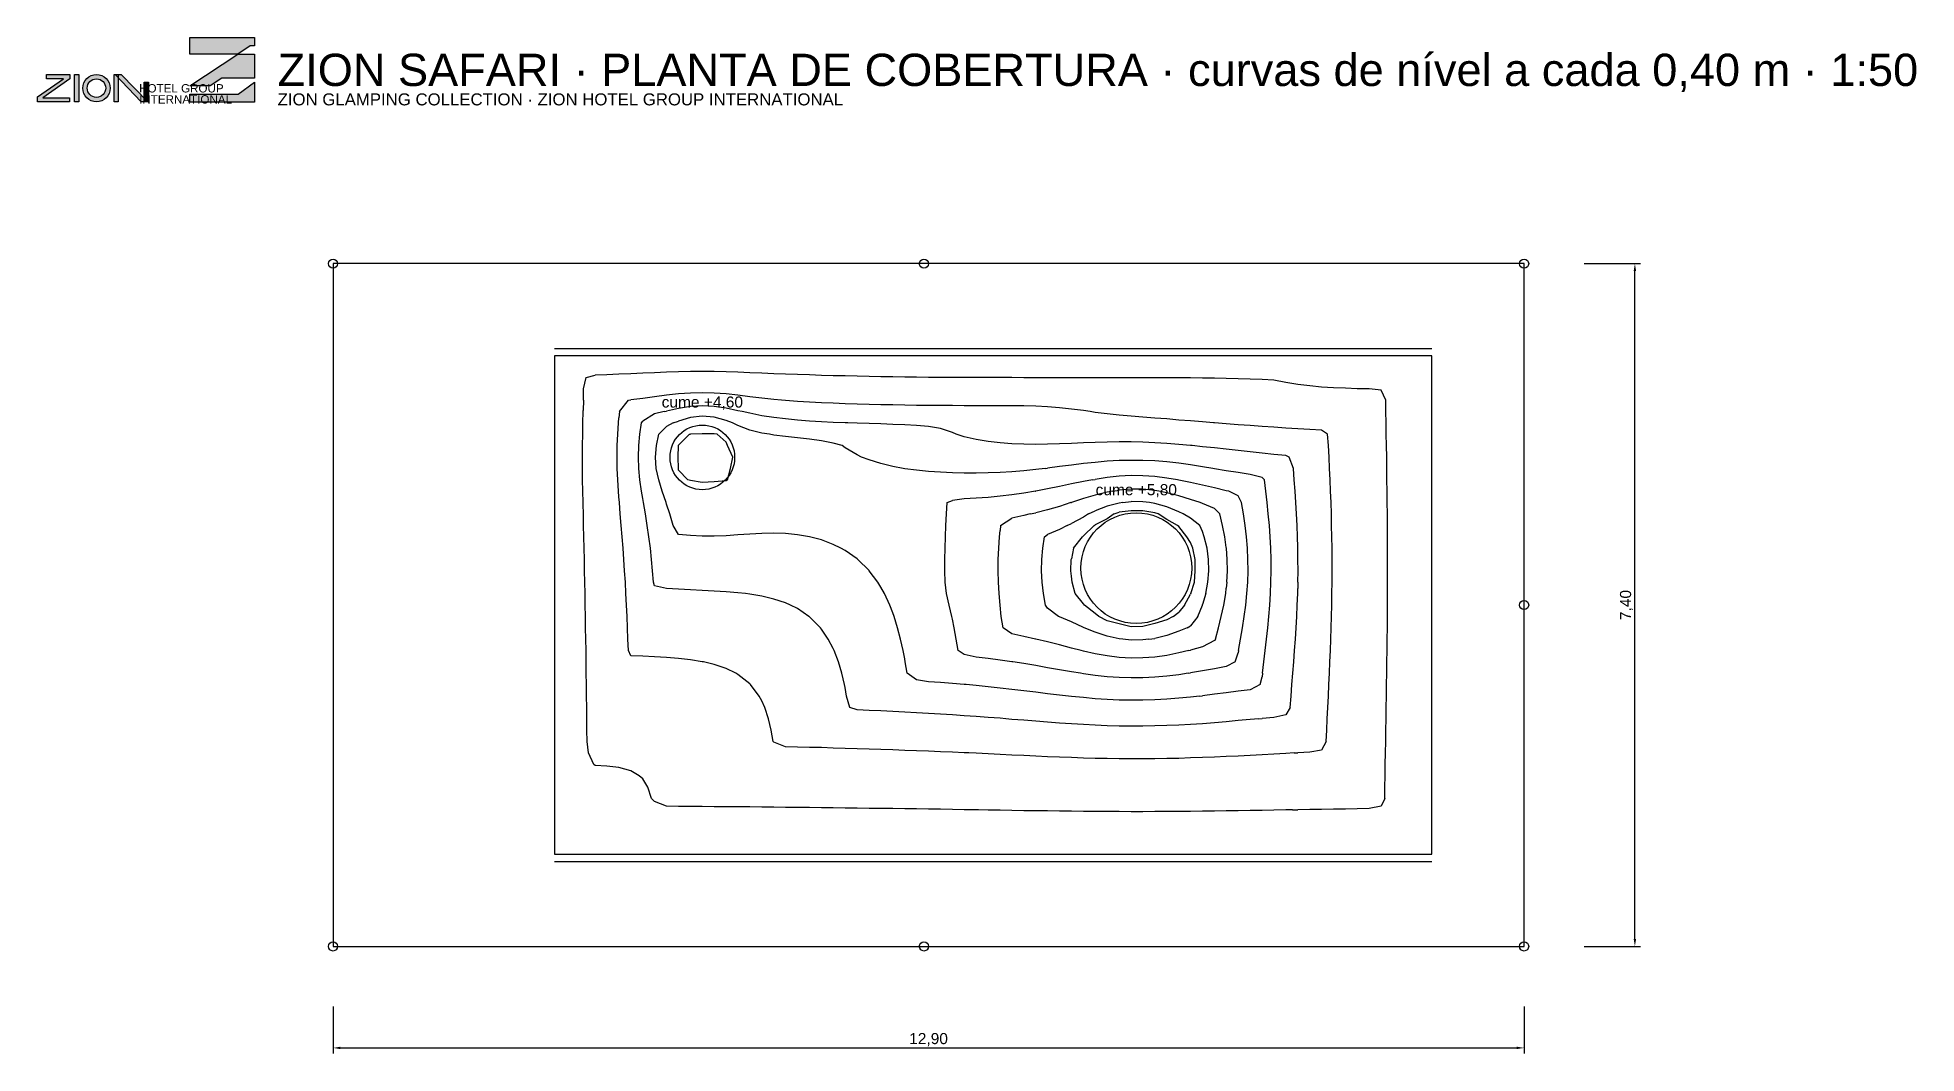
# Model space of a CAD drawing. Header units: metres. Extents: x -5.6 to 14.7, y -4.9 to 6.2.
import ezdxf
from ezdxf.enums import TextEntityAlignment as Align

# ---------------------------------------------------------------- set-up
doc = ezdxf.new("R2010")
doc.units = ezdxf.units.M
for name, color, linetype in [('COBERTURA', 3, 'CONTINUOUS'), ('COBERTURA_OCULTA', 3, 'CONTINUOUS'), ('COTAS', 2, 'CONTINUOUS'), ('ESQUADRIAS', 4, 'CONTINUOUS'), ('ESTRUTURA', 1, 'CONTINUOUS'), ('TEXTO', 7, 'CONTINUOUS')]:
    doc.layers.add(name, color=color, linetype=linetype)
doc.styles.add('ZION', font='arial.ttf')
doc.dimstyles.new('ZION_M', dxfattribs={"dimtxt": 0.12, "dimasz": 0.08, "dimexe": 0.06, "dimexo": 0.05, "dimgap": 0.03, "dimtad": 1, "dimtxsty": 'ZION', "dimcen": 2.5, "dimclrd": 2, "dimclre": 2, "dimclrt": 2, "dimazin": 3, "dimtfac": 1, "dimtmove": 0, "dimatfit": 3})

msp = doc.modelspace()

# ---------------------------------------------------------------- hatches: boundary and pattern name
at = {"layer": 'TEXTO'}
for points in [[(-3.95, 6.15), (-3.25, 6.15), (-3.25, 6.062), (-3.296, 6.062), (-3.431, 5.971), (-3.95, 5.971)], [(-3.431, 5.971), (-3.25, 5.971), (-3.25, 5.711), (-3.604, 5.711), (-3.732, 5.625), (-3.95, 5.625)], [(-5.503, 5.75), (-5.25, 5.75), (-5.25, 5.703), (-5.544, 5.497), (-5.253, 5.497), (-5.253, 5.453), (-5.6, 5.453), (-5.6, 5.506), (-5.319, 5.703), (-5.503, 5.703)], [(-5.2, 5.75), (-5.153, 5.75), (-5.153, 5.453), (-5.2, 5.453)], [(-4.772, 5.75), (-4.728, 5.75), (-4.728, 5.453), (-4.772, 5.453)], [(-4.759, 5.75), (-4.694, 5.75), (-4.406, 5.453), (-4.478, 5.453)], [(-4.444, 5.666), (-4.397, 5.666), (-4.397, 5.453), (-4.444, 5.453)], [(-3.95, 5.536), (-3.429, 5.536), (-3.25, 5.668), (-3.25, 5.45), (-3.95, 5.45)]]:
    msp.add_hatch(color=7, dxfattribs=at).paths.add_polyline_path(points)
h = msp.add_hatch(color=7, dxfattribs=at)
edge = h.paths.add_edge_path()
edge.add_arc((-4.962, 5.602), 0.148, 0, 360)
edge = h.paths.add_edge_path()
edge.add_arc((-4.962, 5.602), 0.1, 0, 360)

# ---------------------------------------------------------------- linework, layer by layer
at = {"layer": 'COBERTURA'}
msp.add_lwpolyline([(-2.4, -3.7), (10.5, -3.7), (10.5, 3.7), (-2.4, 3.7)], close=True, dxfattribs=at)
for points in [[(0.314, 2.343), (0.34, 2.467)], [(0.34, 2.467), (0.438, 2.49)], [(0.567, 2.496), (0.438, 2.49)], [(0.696, 2.501), (0.567, 2.496)], [(0.825, 2.507), (0.696, 2.501)], [(0.954, 2.512), (0.825, 2.507)], [(1.083, 2.517), (0.954, 2.512)], [(1.212, 2.522), (1.083, 2.517)], [(1.341, 2.526), (1.212, 2.522)], [(1.47, 2.529), (1.341, 2.526)], [(1.599, 2.53), (1.47, 2.529)], [(1.728, 2.529), (1.599, 2.53)], [(1.857, 2.526), (1.728, 2.529)], [(1.986, 2.522), (1.857, 2.526)], [(2.115, 2.517), (1.986, 2.522)], [(2.244, 2.512), (2.115, 2.517)], [(2.373, 2.507), (2.244, 2.512)], [(2.502, 2.502), (2.373, 2.507)], [(2.631, 2.497), (2.502, 2.502)], [(2.76, 2.493), (2.631, 2.497)], [(2.889, 2.489), (2.76, 2.493)], [(3.018, 2.485), (2.889, 2.489)], [(3.147, 2.482), (3.018, 2.485)], [(3.276, 2.479), (3.147, 2.482)], [(3.405, 2.476), (3.276, 2.479)], [(3.534, 2.474), (3.405, 2.476)], [(3.663, 2.472), (3.534, 2.474)], [(3.792, 2.47), (3.663, 2.472)], [(3.921, 2.469), (3.792, 2.47)], [(4.05, 2.467), (3.921, 2.469)], [(4.121, 2.467), (4.05, 2.467)], [(4.179, 2.466), (4.121, 2.467)], [(4.308, 2.466), (4.179, 2.466)], [(4.437, 2.465), (4.308, 2.466)], [(4.566, 2.465), (4.437, 2.465)], [(4.695, 2.464), (4.566, 2.465)], [(4.824, 2.464), (4.695, 2.464)], [(4.953, 2.464), (4.824, 2.464)], [(5.082, 2.463), (4.953, 2.464)], [(5.211, 2.463), (5.082, 2.463)], [(5.34, 2.463), (5.211, 2.463)], [(5.469, 2.463), (5.34, 2.463)], [(5.598, 2.463), (5.469, 2.463)], [(5.727, 2.463), (5.598, 2.463)], [(5.856, 2.463), (5.727, 2.463)], [(5.985, 2.463), (5.856, 2.463)], [(6.114, 2.462), (5.985, 2.463)], [(6.243, 2.462), (6.114, 2.462)], [(6.372, 2.462), (6.243, 2.462)], [(6.501, 2.462), (6.372, 2.462)], [(6.63, 2.461), (6.501, 2.462)], [(6.759, 2.461), (6.63, 2.461)], [(6.888, 2.461), (6.759, 2.461)], [(7.017, 2.46), (6.888, 2.461)], [(7.146, 2.458), (7.017, 2.46)], [(7.275, 2.456), (7.146, 2.458)], [(7.404, 2.453), (7.275, 2.456)], [(7.533, 2.449), (7.404, 2.453)], [(7.662, 2.444), (7.533, 2.449)], [(7.791, 2.438), (7.662, 2.444)], [(0.311, 2.22), (0.314, 2.343)], [(0.954, 2.239), (0.825, 2.223)], [(1.083, 2.256), (0.954, 2.239)], [(1.212, 2.273), (1.083, 2.256)], [(1.341, 2.287), (1.212, 2.273)], [(1.47, 2.296), (1.341, 2.287)], [(1.599, 2.299), (1.47, 2.296)], [(1.728, 2.296), (1.599, 2.299)], [(1.857, 2.287), (1.728, 2.296)], [(1.986, 2.274), (1.857, 2.287)], [(2.115, 2.258), (1.986, 2.274)], [(2.244, 2.243), (2.115, 2.258)], [(2.373, 2.228), (2.244, 2.243)], [(7.92, 2.413), (7.791, 2.438)], [(8.049, 2.39), (7.92, 2.413)], [(8.178, 2.374), (8.049, 2.39)], [(8.307, 2.362), (8.178, 2.374)], [(8.436, 2.354), (8.307, 2.362)], [(8.565, 2.349), (8.436, 2.354)], [(8.694, 2.344), (8.565, 2.349)], [(8.729, 2.343), (8.694, 2.344)], [(8.823, 2.342), (8.729, 2.343)], [(8.952, 2.329), (8.823, 2.342)], [(9.002, 2.22), (8.952, 2.329)], [(0.306, 1.973), (0.309, 2.097)], [(0.311, 2.22), (0.309, 2.109)], [(0.309, 2.097), (0.309, 2.109)], [(0.701, 2.097), (0.696, 2.028)], [(0.701, 2.097), (0.8, 2.22)], [(0.8, 2.22), (0.825, 2.223)], [(1.083, 2.071), (0.954, 1.992)], [(1.188, 2.097), (1.083, 2.071)], [(1.188, 2.097), (1.212, 2.102)], [(1.341, 2.131), (1.212, 2.102)], [(1.47, 2.152), (1.341, 2.131)], [(1.599, 2.16), (1.47, 2.152)], [(1.599, 2.048), (1.47, 2.034)], [(1.728, 2.153), (1.599, 2.16)], [(1.728, 2.035), (1.599, 2.048)], [(1.857, 2.133), (1.728, 2.153)], [(1.857, 1.998), (1.728, 2.035)], [(1.986, 2.106), (1.857, 2.133)], [(2.03, 2.097), (1.986, 2.106)], [(2.115, 2.078), (2.03, 2.097)], [(2.244, 2.052), (2.115, 2.078)], [(2.373, 2.032), (2.244, 2.052)], [(2.456, 2.22), (2.373, 2.228)], [(2.502, 2.216), (2.456, 2.22)], [(2.631, 2.206), (2.502, 2.216)], [(2.76, 2.198), (2.631, 2.206)], [(2.889, 2.192), (2.76, 2.198)], [(3.018, 2.186), (2.889, 2.192)], [(3.147, 2.181), (3.018, 2.186)], [(3.276, 2.177), (3.147, 2.181)], [(3.405, 2.174), (3.276, 2.177)], [(3.534, 2.171), (3.405, 2.174)], [(3.663, 2.168), (3.534, 2.171)], [(3.792, 2.166), (3.663, 2.168)], [(3.921, 2.164), (3.792, 2.166)], [(4.05, 2.163), (3.921, 2.164)], [(4.179, 2.162), (4.05, 2.163)], [(4.308, 2.161), (4.179, 2.162)], [(4.437, 2.16), (4.308, 2.161)], [(4.566, 2.159), (4.437, 2.16)], [(4.695, 2.159), (4.566, 2.159)], [(4.824, 2.159), (4.695, 2.159)], [(4.953, 2.159), (4.824, 2.159)], [(5.082, 2.159), (4.953, 2.159)], [(5.211, 2.156), (5.082, 2.159)], [(5.34, 2.147), (5.211, 2.156)], [(5.469, 2.137), (5.34, 2.147)], [(5.598, 2.124), (5.469, 2.137)], [(5.727, 2.108), (5.598, 2.124)], [(5.801, 2.097), (5.727, 2.108)], [(5.856, 2.088), (5.801, 2.097)], [(5.985, 2.072), (5.856, 2.088)], [(6.114, 2.059), (5.985, 2.072)], [(6.243, 2.047), (6.114, 2.059)], [(6.372, 2.036), (6.243, 2.047)], [(6.501, 2.026), (6.372, 2.036)], [(9.004, 2.097), (9.002, 2.22)], [(9.006, 1.973), (9.004, 2.097)], [(0.302, 1.727), (0.304, 1.85)], [(0.304, 1.85), (0.306, 1.973)], [(0.678, 1.727), (0.683, 1.85)], [(0.683, 1.85), (0.692, 1.973)], [(0.692, 1.973), (0.696, 2.028)], [(0.912, 1.727), (0.924, 1.85)], [(0.924, 1.85), (0.942, 1.973)], [(0.942, 1.973), (0.954, 1.992)], [(1.102, 1.727), (1.129, 1.85)], [(1.129, 1.85), (1.212, 1.934)], [(1.284, 1.973), (1.212, 1.934)], [(1.284, 1.973), (1.341, 1.994)], [(1.47, 2.034), (1.341, 1.994)], [(1.46, 1.85), (1.341, 1.733)], [(1.46, 1.85), (1.47, 1.851)], [(1.599, 1.854), (1.47, 1.851)], [(1.728, 1.854), (1.599, 1.854)], [(1.759, 1.85), (1.728, 1.854)], [(1.857, 1.766), (1.759, 1.85)], [(1.928, 1.973), (1.857, 1.998)], [(1.986, 1.945), (1.928, 1.973)], [(2.115, 1.895), (1.986, 1.945)], [(2.244, 1.863), (2.115, 1.895)], [(2.329, 1.85), (2.244, 1.863)], [(2.373, 1.842), (2.329, 1.85)], [(2.502, 2.016), (2.373, 2.032)], [(2.502, 1.827), (2.373, 1.842)], [(2.631, 2.004), (2.502, 2.016)], [(2.76, 1.994), (2.631, 2.004)], [(2.889, 1.986), (2.76, 1.994)], [(3.018, 1.979), (2.889, 1.986)], [(3.147, 1.974), (3.018, 1.979)], [(3.175, 1.973), (3.147, 1.974)], [(3.276, 1.97), (3.175, 1.973)], [(3.405, 1.967), (3.276, 1.97)], [(3.534, 1.963), (3.405, 1.967)], [(3.663, 1.958), (3.534, 1.963)], [(3.792, 1.953), (3.663, 1.958)], [(3.921, 1.945), (3.792, 1.953)], [(4.05, 1.933), (3.921, 1.945)], [(4.179, 1.914), (4.05, 1.933)], [(4.308, 1.871), (4.179, 1.914)], [(4.35, 1.85), (4.308, 1.871)], [(4.437, 1.824), (4.35, 1.85)], [(6.63, 2.016), (6.501, 2.026)], [(6.759, 2.005), (6.63, 2.016)], [(6.888, 1.995), (6.759, 2.005)], [(7.017, 1.984), (6.888, 1.995)], [(7.136, 1.973), (7.017, 1.984)], [(7.146, 1.973), (7.136, 1.973)], [(7.275, 1.963), (7.146, 1.973)], [(7.404, 1.954), (7.275, 1.963)], [(7.533, 1.944), (7.404, 1.954)], [(7.662, 1.935), (7.533, 1.944)], [(7.791, 1.927), (7.662, 1.935)], [(7.92, 1.918), (7.791, 1.927)], [(8.049, 1.91), (7.92, 1.918)], [(8.178, 1.903), (8.049, 1.91)], [(8.307, 1.896), (8.178, 1.903)], [(8.372, 1.85), (8.307, 1.896)], [(8.383, 1.727), (8.372, 1.85)], [(9.008, 1.85), (9.006, 1.973)], [(9.01, 1.727), (9.008, 1.85)], [(0.302, 1.603), (0.302, 1.727)], [(0.676, 1.603), (0.678, 1.727)], [(0.907, 1.603), (0.912, 1.727)], [(1.092, 1.603), (1.102, 1.727)], [(1.339, 1.603), (1.34, 1.727)], [(1.34, 1.727), (1.341, 1.733)], [(1.874, 1.727), (1.857, 1.766)], [(1.932, 1.603), (1.874, 1.727)], [(2.631, 1.813), (2.502, 1.827)], [(2.76, 1.798), (2.631, 1.813)], [(2.889, 1.779), (2.76, 1.798)], [(3.018, 1.754), (2.889, 1.779)], [(3.114, 1.727), (3.018, 1.754)], [(3.147, 1.704), (3.114, 1.727)], [(3.276, 1.628), (3.147, 1.704)], [(4.566, 1.794), (4.437, 1.824)], [(4.695, 1.772), (4.566, 1.794)], [(4.824, 1.757), (4.695, 1.772)], [(4.953, 1.747), (4.824, 1.757)], [(5.082, 1.742), (4.953, 1.747)], [(5.211, 1.741), (5.082, 1.742)], [(5.34, 1.743), (5.211, 1.741)], [(5.469, 1.746), (5.34, 1.743)], [(5.598, 1.751), (5.469, 1.746)], [(5.727, 1.757), (5.598, 1.751)], [(5.856, 1.762), (5.727, 1.757)], [(5.985, 1.765), (5.856, 1.762)], [(6.114, 1.767), (5.985, 1.765)], [(6.243, 1.767), (6.114, 1.767)], [(6.372, 1.764), (6.243, 1.767)], [(6.501, 1.759), (6.372, 1.764)], [(6.63, 1.751), (6.501, 1.759)], [(6.759, 1.741), (6.63, 1.751)], [(6.888, 1.728), (6.759, 1.741)], [(6.905, 1.727), (6.888, 1.728)], [(7.017, 1.716), (6.905, 1.727)], [(7.146, 1.702), (7.017, 1.716)], [(7.275, 1.688), (7.146, 1.702)], [(7.404, 1.674), (7.275, 1.688)], [(7.533, 1.66), (7.404, 1.674)], [(7.662, 1.646), (7.533, 1.66)], [(7.791, 1.633), (7.662, 1.646)], [(7.92, 1.621), (7.791, 1.633)], [(8.389, 1.603), (8.383, 1.727)], [(9.012, 1.603), (9.01, 1.727)], [(0.302, 1.48), (0.302, 1.603)], [(0.303, 1.357), (0.302, 1.48)], [(0.678, 1.48), (0.676, 1.603)], [(0.683, 1.357), (0.678, 1.48)], [(0.911, 1.48), (0.907, 1.603)], [(0.923, 1.357), (0.911, 1.48)], [(1.101, 1.48), (1.092, 1.603)], [(1.127, 1.357), (1.101, 1.48)], [(1.34, 1.48), (1.339, 1.603)], [(1.341, 1.463), (1.34, 1.48)], [(1.443, 1.357), (1.341, 1.463)], [(1.874, 1.357), (1.906, 1.48)], [(1.906, 1.48), (1.932, 1.603)], [(3.323, 1.603), (3.276, 1.628)], [(3.405, 1.574), (3.323, 1.603)], [(3.534, 1.535), (3.405, 1.574)], [(3.663, 1.502), (3.534, 1.535)], [(3.774, 1.48), (3.663, 1.502)], [(3.792, 1.477), (3.774, 1.48)], [(3.921, 1.46), (3.792, 1.477)], [(4.05, 1.447), (3.921, 1.46)], [(4.179, 1.438), (4.05, 1.447)], [(4.308, 1.432), (4.179, 1.438)], [(4.437, 1.429), (4.308, 1.432)], [(4.566, 1.428), (4.437, 1.429)], [(4.695, 1.431), (4.566, 1.428)], [(4.824, 1.437), (4.695, 1.431)], [(4.953, 1.445), (4.824, 1.437)], [(5.082, 1.456), (4.953, 1.445)], [(5.211, 1.469), (5.082, 1.456)], [(5.312, 1.48), (5.211, 1.469)], [(5.312, 1.48), (5.34, 1.483)], [(5.469, 1.5), (5.34, 1.483)], [(5.598, 1.516), (5.469, 1.5)], [(5.727, 1.532), (5.598, 1.516)], [(5.856, 1.546), (5.727, 1.532)], [(5.985, 1.558), (5.856, 1.546)], [(6.114, 1.565), (5.985, 1.558)], [(6.243, 1.568), (6.114, 1.565)], [(6.372, 1.567), (6.243, 1.568)], [(6.501, 1.561), (6.372, 1.567)], [(6.63, 1.551), (6.501, 1.561)], [(6.759, 1.536), (6.63, 1.551)], [(6.888, 1.518), (6.759, 1.536)], [(7.017, 1.498), (6.888, 1.518)], [(7.129, 1.48), (7.017, 1.498)], [(7.146, 1.477), (7.129, 1.48)], [(7.275, 1.456), (7.146, 1.477)], [(7.404, 1.436), (7.275, 1.456)], [(7.533, 1.416), (7.404, 1.436)], [(7.956, 1.603), (7.92, 1.621)], [(8.001, 1.48), (7.956, 1.603)], [(8.01, 1.357), (8.001, 1.48)], [(8.394, 1.48), (8.389, 1.603)], [(8.4, 1.357), (8.394, 1.48)], [(9.014, 1.48), (9.012, 1.603)], [(9.015, 1.357), (9.014, 1.48)], [(0.306, 1.233), (0.303, 1.357)], [(0.308, 1.11), (0.306, 1.233)], [(0.691, 1.233), (0.683, 1.357)], [(0.696, 1.173), (0.691, 1.233)], [(0.941, 1.233), (0.923, 1.357)], [(0.954, 1.155), (0.941, 1.233)], [(1.166, 1.233), (1.127, 1.357)], [(1.207, 1.11), (1.166, 1.233)], [(1.47, 1.348), (1.443, 1.357)], [(1.599, 1.327), (1.47, 1.348)], [(1.728, 1.336), (1.599, 1.327)], [(1.857, 1.346), (1.728, 1.336)], [(1.874, 1.357), (1.857, 1.346)], [(5.209, 1.233), (5.082, 1.212)], [(5.209, 1.233), (5.211, 1.234)], [(5.34, 1.258), (5.211, 1.234)], [(5.469, 1.285), (5.34, 1.258)], [(5.598, 1.312), (5.469, 1.285)], [(5.727, 1.338), (5.598, 1.312)], [(5.825, 1.357), (5.727, 1.338)], [(5.825, 1.357), (5.856, 1.362)], [(5.985, 1.382), (5.856, 1.362)], [(5.985, 1.223), (5.856, 1.192)], [(6.114, 1.396), (5.985, 1.382)], [(6.047, 1.233), (5.985, 1.223)], [(6.047, 1.233), (6.114, 1.244)], [(6.243, 1.402), (6.114, 1.396)], [(6.243, 1.255), (6.114, 1.244)], [(6.372, 1.401), (6.243, 1.402)], [(6.372, 1.254), (6.243, 1.255)], [(6.501, 1.392), (6.372, 1.401)], [(6.501, 1.241), (6.372, 1.254)], [(6.63, 1.376), (6.501, 1.392)], [(6.544, 1.233), (6.501, 1.241)], [(6.63, 1.217), (6.544, 1.233)], [(6.746, 1.357), (6.63, 1.376)], [(6.759, 1.354), (6.746, 1.357)], [(6.888, 1.328), (6.759, 1.354)], [(7.017, 1.299), (6.888, 1.328)], [(7.146, 1.269), (7.017, 1.299)], [(7.275, 1.239), (7.146, 1.269)], [(7.303, 1.233), (7.275, 1.239)], [(7.404, 1.182), (7.303, 1.233)], [(7.662, 1.382), (7.533, 1.416)], [(7.689, 1.357), (7.662, 1.382)], [(7.704, 1.233), (7.689, 1.357)], [(7.718, 1.11), (7.704, 1.233)], [(8.019, 1.233), (8.01, 1.357)], [(8.027, 1.11), (8.019, 1.233)], [(8.404, 1.233), (8.4, 1.357)], [(8.409, 1.11), (8.404, 1.233)], [(9.017, 1.233), (9.015, 1.357)], [(9.018, 1.11), (9.017, 1.233)], [(0.309, 1.091), (0.308, 1.11)], [(0.311, 0.987), (0.309, 1.091)], [(0.701, 1.11), (0.696, 1.173)], [(0.71, 0.987), (0.701, 1.11)], [(0.962, 1.11), (0.954, 1.155)], [(0.983, 0.987), (0.962, 1.11)], [(1.212, 1.093), (1.207, 1.11)], [(1.247, 0.987), (1.212, 1.093)], [(4.245, 0.987), (4.253, 1.11)], [(4.253, 1.11), (4.308, 1.134)], [(4.437, 1.152), (4.308, 1.134)], [(4.566, 1.158), (4.437, 1.152)], [(4.695, 1.167), (4.566, 1.158)], [(4.824, 1.179), (4.695, 1.167)], [(4.953, 1.194), (4.824, 1.179)], [(5.082, 1.212), (4.953, 1.194)], [(5.34, 1.031), (5.211, 0.999)], [(5.469, 1.069), (5.34, 1.031)], [(5.591, 1.11), (5.469, 1.069)], [(5.591, 1.11), (5.598, 1.112)], [(5.727, 1.153), (5.598, 1.112)], [(5.856, 1.192), (5.727, 1.153)], [(5.784, 0.987), (5.856, 1.019)], [(5.985, 1.07), (5.856, 1.019)], [(6.114, 1.105), (5.985, 1.07)], [(6.153, 1.11), (6.114, 1.105)], [(6.243, 1.021), (6.114, 1.005)], [(6.153, 1.11), (6.243, 1.122)], [(6.372, 1.12), (6.243, 1.122)], [(6.372, 1.021), (6.243, 1.021)], [(6.442, 1.11), (6.372, 1.12)], [(6.501, 1), (6.372, 1.021)], [(6.501, 1.101), (6.442, 1.11)], [(6.63, 1.064), (6.501, 1.101)], [(6.759, 1.184), (6.63, 1.217)], [(6.759, 1.009), (6.63, 1.064)], [(6.888, 1.144), (6.759, 1.184)], [(6.99, 1.11), (6.888, 1.144)], [(7.017, 1.1), (6.99, 1.11)], [(7.146, 1.047), (7.017, 1.1)], [(7.206, 0.987), (7.146, 1.047)], [(7.441, 1.11), (7.404, 1.182)], [(7.461, 0.987), (7.441, 1.11)], [(7.73, 0.987), (7.718, 1.11)], [(8.035, 0.987), (8.027, 1.11)], [(8.413, 0.987), (8.409, 1.11)], [(9.019, 0.987), (9.018, 1.11)], [(0.313, 0.863), (0.311, 0.987)], [(0.316, 0.74), (0.313, 0.863)], [(0.721, 0.863), (0.71, 0.987)], [(0.731, 0.74), (0.721, 0.863)], [(1.003, 0.863), (0.983, 0.987)], [(1.021, 0.74), (1.003, 0.863)], [(1.283, 0.863), (1.247, 0.987)], [(1.341, 0.765), (1.283, 0.863)], [(4.233, 0.74), (4.238, 0.863)], [(4.238, 0.863), (4.245, 0.987)], [(4.829, 0.863), (4.824, 0.809)], [(4.829, 0.863), (4.953, 0.94)], [(5.082, 0.971), (4.953, 0.94)], [(5.152, 0.987), (5.082, 0.971)], [(5.152, 0.987), (5.211, 0.999)], [(5.469, 0.819), (5.34, 0.763)], [(5.552, 0.863), (5.469, 0.819)], [(5.552, 0.863), (5.598, 0.884)], [(5.727, 0.953), (5.598, 0.884)], [(5.784, 0.987), (5.727, 0.953)], [(5.845, 0.863), (5.727, 0.748)], [(5.845, 0.863), (5.856, 0.87)], [(5.985, 0.933), (5.856, 0.87)], [(6.062, 0.987), (5.985, 0.933)], [(6.062, 0.987), (6.114, 1.005)], [(6.537, 0.987), (6.501, 1)], [(6.63, 0.925), (6.537, 0.987)], [(6.745, 0.863), (6.63, 0.925)], [(6.759, 0.85), (6.745, 0.863)], [(6.809, 0.987), (6.759, 1.009)], [(6.848, 0.74), (6.759, 0.85)], [(6.888, 0.94), (6.809, 0.987)], [(6.987, 0.863), (6.888, 0.94)], [(7.017, 0.796), (6.987, 0.863)], [(7.235, 0.863), (7.206, 0.987)], [(7.259, 0.74), (7.235, 0.863)], [(7.478, 0.863), (7.461, 0.987)], [(7.493, 0.74), (7.478, 0.863)], [(7.741, 0.863), (7.73, 0.987)], [(7.75, 0.74), (7.741, 0.863)], [(8.041, 0.863), (8.035, 0.987)], [(8.046, 0.74), (8.041, 0.863)], [(8.416, 0.863), (8.413, 0.987)], [(8.418, 0.74), (8.416, 0.863)], [(9.02, 0.863), (9.019, 0.987)], [(9.021, 0.74), (9.02, 0.863)], [(0.319, 0.617), (0.316, 0.74)], [(0.322, 0.493), (0.319, 0.617)], [(0.741, 0.617), (0.731, 0.74)], [(0.75, 0.493), (0.741, 0.617)], [(1.037, 0.617), (1.021, 0.74)], [(1.05, 0.493), (1.037, 0.617)], [(1.47, 0.753), (1.341, 0.765)], [(1.599, 0.747), (1.47, 0.753)], [(1.728, 0.747), (1.599, 0.747)], [(1.857, 0.751), (1.728, 0.747)], [(1.986, 0.759), (1.857, 0.751)], [(2.115, 0.768), (1.986, 0.759)], [(2.244, 0.775), (2.115, 0.768)], [(2.373, 0.778), (2.244, 0.775)], [(2.502, 0.774), (2.373, 0.778)], [(2.631, 0.762), (2.502, 0.774)], [(2.76, 0.74), (2.631, 0.762)], [(2.76, 0.74), (2.76, 0.74)], [(2.889, 0.706), (2.76, 0.74)], [(3.018, 0.657), (2.889, 0.706)], [(3.099, 0.617), (3.018, 0.657)], [(3.147, 0.591), (3.099, 0.617)], [(4.227, 0.493), (4.229, 0.617)], [(4.229, 0.617), (4.233, 0.74)], [(4.805, 0.493), (4.81, 0.617)], [(4.81, 0.617), (4.818, 0.74)], [(4.818, 0.74), (4.824, 0.809)], [(5.276, 0.493), (5.286, 0.617)], [(5.286, 0.617), (5.304, 0.74)], [(5.304, 0.74), (5.34, 0.763)], [(5.62, 0.617), (5.598, 0.502)], [(5.62, 0.617), (5.716, 0.74)], [(5.716, 0.74), (5.727, 0.748)], [(6.888, 0.679), (6.848, 0.74)], [(6.912, 0.617), (6.888, 0.679)], [(6.937, 0.493), (6.912, 0.617)], [(7.035, 0.74), (7.017, 0.796)], [(7.066, 0.617), (7.035, 0.74)], [(7.083, 0.493), (7.066, 0.617)], [(7.275, 0.623), (7.259, 0.74)], [(7.276, 0.617), (7.275, 0.623)], [(7.286, 0.493), (7.276, 0.617)], [(7.503, 0.617), (7.493, 0.74)], [(7.509, 0.493), (7.503, 0.617)], [(7.756, 0.617), (7.75, 0.74)], [(7.76, 0.493), (7.756, 0.617)], [(8.049, 0.627), (8.046, 0.74)], [(8.049, 0.617), (8.049, 0.627)], [(8.051, 0.493), (8.049, 0.617)], [(8.42, 0.617), (8.418, 0.74)], [(8.421, 0.493), (8.42, 0.617)], [(9.021, 0.617), (9.021, 0.74)], [(9.022, 0.493), (9.021, 0.617)], [(0.324, 0.37), (0.322, 0.493)], [(0.758, 0.37), (0.75, 0.493)], [(1.061, 0.37), (1.05, 0.493)], [(3.276, 0.5), (3.147, 0.591)], [(3.284, 0.493), (3.276, 0.5)], [(3.405, 0.374), (3.284, 0.493)], [(4.228, 0.37), (4.227, 0.493)], [(4.804, 0.37), (4.805, 0.493)], [(5.274, 0.37), (5.276, 0.493)], [(5.592, 0.37), (5.596, 0.493)], [(5.596, 0.493), (5.598, 0.502)], [(6.939, 0.37), (6.937, 0.493)], [(7.087, 0.37), (7.083, 0.493)], [(7.288, 0.37), (7.286, 0.493)], [(7.51, 0.37), (7.509, 0.493)], [(7.76, 0.37), (7.76, 0.493)], [(8.052, 0.37), (8.051, 0.493)], [(8.421, 0.37), (8.421, 0.493)], [(9.022, 0.37), (9.022, 0.493)], [(0.327, 0.247), (0.324, 0.37)], [(0.33, 0.123), (0.327, 0.247)], [(0.766, 0.247), (0.758, 0.37)], [(0.773, 0.123), (0.766, 0.247)], [(1.07, 0.247), (1.061, 0.37)], [(1.083, 0.208), (1.07, 0.247)], [(1.212, 0.179), (1.083, 0.208)], [(3.408, 0.37), (3.405, 0.374)], [(3.5, 0.247), (3.408, 0.37)], [(3.534, 0.192), (3.5, 0.247)], [(4.23, 0.247), (4.228, 0.37)], [(4.244, 0.123), (4.23, 0.247)], [(4.807, 0.247), (4.804, 0.37)], [(4.814, 0.123), (4.807, 0.247)], [(5.28, 0.247), (5.274, 0.37)], [(5.294, 0.123), (5.28, 0.247)], [(5.598, 0.313), (5.592, 0.37)], [(5.606, 0.247), (5.598, 0.313)], [(5.638, 0.123), (5.606, 0.247)], [(6.89, 0.123), (6.929, 0.247)], [(6.929, 0.247), (6.939, 0.37)], [(7.052, 0.123), (7.076, 0.247)], [(7.076, 0.247), (7.087, 0.37)], [(7.282, 0.247), (7.275, 0.184)], [(7.282, 0.247), (7.288, 0.37)], [(7.499, 0.123), (7.507, 0.247)], [(7.507, 0.247), (7.51, 0.37)], [(7.753, 0.123), (7.758, 0.247)], [(7.758, 0.247), (7.76, 0.37)], [(8.051, 0.247), (8.049, 0.178)], [(8.051, 0.247), (8.052, 0.37)], [(8.419, 0.123), (8.421, 0.247)], [(8.421, 0.247), (8.421, 0.37)], [(9.021, 0.247), (9.022, 0.37)], [(9.021, 0.123), (9.021, 0.247)], [(0.332, 0), (0.33, 0.123)], [(0.334, -0.123), (0.332, 0)], [(0.779, 0), (0.773, 0.123)], [(0.785, -0.123), (0.779, 0)], [(1.341, 0.171), (1.212, 0.179)], [(1.47, 0.164), (1.341, 0.171)], [(1.599, 0.158), (1.47, 0.164)], [(1.728, 0.151), (1.599, 0.158)], [(1.857, 0.143), (1.728, 0.151)], [(1.986, 0.132), (1.857, 0.143)], [(2.066, 0.123), (1.986, 0.132)], [(2.115, 0.117), (2.066, 0.123)], [(2.244, 0.096), (2.115, 0.117)], [(2.373, 0.065), (2.244, 0.096)], [(2.502, 0.023), (2.373, 0.065)], [(2.553, 0), (2.502, 0.023)], [(2.631, -0.039), (2.553, 0)], [(3.572, 0.123), (3.534, 0.192)], [(3.629, 0), (3.572, 0.123)], [(3.663, -0.086), (3.629, 0)], [(4.275, 0), (4.244, 0.123)], [(4.302, -0.123), (4.275, 0)], [(4.824, 0), (4.814, 0.123)], [(4.824, -0.002), (4.824, 0)], [(5.316, 0), (5.294, 0.123)], [(5.34, -0.035), (5.316, 0)], [(5.727, 0.014), (5.638, 0.123)], [(5.738, 0), (5.727, 0.014)], [(5.856, -0.092), (5.738, 0)], [(6.822, 0), (6.759, -0.076)], [(6.822, 0), (6.888, 0.119)], [(6.89, 0.123), (6.888, 0.119)], [(6.966, -0.123), (7.016, 0)], [(7.016, 0), (7.017, 0.004)], [(7.052, 0.123), (7.017, 0.004)], [(7.221, -0.123), (7.248, 0)], [(7.248, 0), (7.268, 0.123)], [(7.268, 0.123), (7.275, 0.184)], [(7.47, -0.123), (7.486, 0)], [(7.486, 0), (7.499, 0.123)], [(7.736, -0.123), (7.746, 0)], [(7.746, 0), (7.753, 0.123)], [(8.038, -0.123), (8.044, 0)], [(8.044, 0), (8.048, 0.123)], [(8.048, 0.123), (8.049, 0.178)], [(8.414, -0.123), (8.417, 0)], [(8.417, 0), (8.419, 0.123)], [(9.02, 0), (9.021, 0.123)], [(9.02, -0.123), (9.02, 0)], [(0.336, -0.247), (0.334, -0.123)], [(0.789, -0.247), (0.785, -0.123)], [(2.755, -0.123), (2.631, -0.039)], [(2.76, -0.127), (2.755, -0.123)], [(2.879, -0.247), (2.76, -0.127)], [(3.676, -0.123), (3.663, -0.086)], [(3.714, -0.247), (3.676, -0.123)], [(4.308, -0.152), (4.302, -0.123)], [(4.327, -0.247), (4.308, -0.152)], [(4.836, -0.123), (4.824, -0.002)], [(4.858, -0.247), (4.836, -0.123)], [(5.459, -0.123), (5.34, -0.035)], [(5.469, -0.127), (5.459, -0.123)], [(5.598, -0.181), (5.469, -0.127)], [(5.727, -0.242), (5.598, -0.181)], [(5.895, -0.123), (5.856, -0.092)], [(5.985, -0.171), (5.895, -0.123)], [(6.114, -0.204), (5.985, -0.171)], [(6.501, -0.199), (6.372, -0.233)], [(6.63, -0.162), (6.501, -0.199)], [(6.701, -0.123), (6.63, -0.162)], [(6.701, -0.123), (6.759, -0.076)], [(6.966, -0.123), (6.888, -0.225)], [(7.19, -0.247), (7.221, -0.123)], [(7.451, -0.247), (7.47, -0.123)], [(7.724, -0.247), (7.736, -0.123)], [(8.031, -0.247), (8.038, -0.123)], [(8.411, -0.247), (8.414, -0.123)], [(9.019, -0.247), (9.02, -0.123)], [(0.338, -0.37), (0.336, -0.247)], [(0.34, -0.493), (0.338, -0.37)], [(0.794, -0.37), (0.789, -0.247)], [(0.801, -0.493), (0.794, -0.37)], [(2.889, -0.26), (2.879, -0.247)], [(2.964, -0.37), (2.889, -0.26)], [(3.018, -0.472), (2.964, -0.37)], [(3.747, -0.37), (3.714, -0.247)], [(3.774, -0.493), (3.747, -0.37)], [(4.35, -0.37), (4.327, -0.247)], [(4.371, -0.493), (4.35, -0.37)], [(4.953, -0.311), (4.858, -0.247)], [(5.082, -0.341), (4.953, -0.311)], [(5.21, -0.37), (5.082, -0.341)], [(5.211, -0.37), (5.21, -0.37)], [(5.34, -0.399), (5.211, -0.37)], [(5.469, -0.432), (5.34, -0.399)], [(5.737, -0.247), (5.727, -0.242)], [(5.856, -0.294), (5.737, -0.247)], [(5.985, -0.337), (5.856, -0.294)], [(6.114, -0.366), (5.985, -0.337)], [(6.243, -0.237), (6.114, -0.204)], [(6.154, -0.37), (6.114, -0.366)], [(6.243, -0.38), (6.154, -0.37)], [(6.372, -0.233), (6.243, -0.237)], [(6.372, -0.378), (6.243, -0.38)], [(6.437, -0.37), (6.372, -0.378)], [(6.437, -0.37), (6.501, -0.362)], [(6.63, -0.33), (6.501, -0.362)], [(6.759, -0.285), (6.63, -0.33)], [(6.852, -0.247), (6.759, -0.285)], [(6.852, -0.247), (6.888, -0.225)], [(7.146, -0.386), (7.017, -0.453)], [(7.157, -0.37), (7.146, -0.386)], [(7.157, -0.37), (7.19, -0.247)], [(7.408, -0.493), (7.43, -0.37)], [(7.43, -0.37), (7.451, -0.247)], [(7.697, -0.493), (7.711, -0.37)], [(7.711, -0.37), (7.724, -0.247)], [(8.015, -0.493), (8.024, -0.37)], [(8.024, -0.37), (8.031, -0.247)], [(8.402, -0.493), (8.407, -0.37)], [(8.407, -0.37), (8.411, -0.247)], [(9.016, -0.493), (9.017, -0.37)], [(9.017, -0.37), (9.019, -0.247)], [(0.342, -0.617), (0.34, -0.493)], [(0.825, -0.549), (0.801, -0.493)], [(0.954, -0.554), (0.825, -0.549)], [(1.083, -0.561), (0.954, -0.554)], [(1.212, -0.569), (1.083, -0.561)], [(1.341, -0.579), (1.212, -0.569)], [(1.47, -0.594), (1.341, -0.579)], [(1.599, -0.614), (1.47, -0.594)], [(3.028, -0.493), (3.018, -0.472)], [(3.075, -0.617), (3.028, -0.493)], [(3.792, -0.585), (3.774, -0.493)], [(3.798, -0.617), (3.792, -0.585)], [(4.437, -0.536), (4.371, -0.493)], [(4.566, -0.564), (4.437, -0.536)], [(4.695, -0.579), (4.566, -0.564)], [(4.824, -0.596), (4.695, -0.579)], [(4.953, -0.615), (4.824, -0.596)], [(5.598, -0.466), (5.469, -0.432)], [(5.703, -0.493), (5.598, -0.466)], [(5.727, -0.499), (5.703, -0.493)], [(5.856, -0.528), (5.727, -0.499)], [(5.985, -0.552), (5.856, -0.528)], [(6.114, -0.568), (5.985, -0.552)], [(6.243, -0.575), (6.114, -0.568)], [(6.372, -0.574), (6.243, -0.575)], [(6.501, -0.564), (6.372, -0.574)], [(6.63, -0.546), (6.501, -0.564)], [(6.759, -0.52), (6.63, -0.546)], [(6.87, -0.493), (6.759, -0.52)], [(6.87, -0.493), (6.888, -0.489)], [(7.017, -0.453), (6.888, -0.489)], [(7.37, -0.617), (7.404, -0.517)], [(7.408, -0.493), (7.404, -0.517)], [(7.682, -0.617), (7.697, -0.493)], [(8.006, -0.617), (8.015, -0.493)], [(8.397, -0.617), (8.402, -0.493)], [(9.014, -0.617), (9.016, -0.493)], [(0.343, -0.74), (0.342, -0.617)], [(0.345, -0.863), (0.343, -0.74)], [(1.612, -0.617), (1.599, -0.614)], [(1.728, -0.645), (1.612, -0.617)], [(1.857, -0.689), (1.728, -0.645)], [(1.963, -0.74), (1.857, -0.689)], [(1.986, -0.753), (1.963, -0.74)], [(2.115, -0.856), (1.986, -0.753)], [(3.112, -0.74), (3.075, -0.617)], [(3.141, -0.863), (3.112, -0.74)], [(3.818, -0.74), (3.798, -0.617)], [(3.921, -0.81), (3.818, -0.74)], [(4.05, -0.831), (3.921, -0.81)], [(4.964, -0.617), (4.953, -0.615)], [(5.082, -0.635), (4.964, -0.617)], [(5.211, -0.657), (5.082, -0.635)], [(5.34, -0.68), (5.211, -0.657)], [(5.469, -0.702), (5.34, -0.68)], [(5.598, -0.725), (5.469, -0.702)], [(5.694, -0.74), (5.598, -0.725)], [(5.727, -0.745), (5.694, -0.74)], [(5.856, -0.763), (5.727, -0.745)], [(5.985, -0.777), (5.856, -0.763)], [(6.114, -0.787), (5.985, -0.777)], [(6.243, -0.791), (6.114, -0.787)], [(6.372, -0.79), (6.243, -0.791)], [(6.501, -0.783), (6.372, -0.79)], [(6.63, -0.772), (6.501, -0.783)], [(6.759, -0.756), (6.63, -0.772)], [(6.862, -0.74), (6.759, -0.756)], [(6.862, -0.74), (6.888, -0.736)], [(7.017, -0.714), (6.888, -0.736)], [(7.146, -0.69), (7.017, -0.714)], [(7.275, -0.666), (7.146, -0.69)], [(7.37, -0.617), (7.275, -0.666)], [(7.642, -0.863), (7.662, -0.777)], [(7.666, -0.74), (7.662, -0.777)], [(7.666, -0.74), (7.682, -0.617)], [(7.986, -0.863), (7.996, -0.74)], [(7.996, -0.74), (8.006, -0.617)], [(8.386, -0.863), (8.392, -0.74)], [(8.392, -0.74), (8.397, -0.617)], [(9.011, -0.863), (9.013, -0.74)], [(9.013, -0.74), (9.014, -0.617)], [(0.346, -0.987), (0.345, -0.863)], [(0.348, -1.11), (0.346, -0.987)], [(2.123, -0.863), (2.115, -0.856)], [(2.215, -0.987), (2.123, -0.863)], [(2.244, -1.04), (2.215, -0.987)], [(3.147, -0.895), (3.141, -0.863)], [(3.163, -0.987), (3.147, -0.895)], [(3.197, -1.11), (3.163, -0.987)], [(4.179, -0.84), (4.05, -0.831)], [(4.308, -0.85), (4.179, -0.84)], [(4.437, -0.861), (4.308, -0.85)], [(4.459, -0.863), (4.437, -0.861)], [(4.566, -0.873), (4.459, -0.863)], [(4.695, -0.886), (4.566, -0.873)], [(4.824, -0.9), (4.695, -0.886)], [(4.953, -0.915), (4.824, -0.9)], [(5.082, -0.93), (4.953, -0.915)], [(5.211, -0.945), (5.082, -0.93)], [(5.34, -0.961), (5.211, -0.945)], [(5.469, -0.976), (5.34, -0.961)], [(5.567, -0.987), (5.469, -0.976)], [(5.598, -0.99), (5.567, -0.987)], [(5.727, -1.003), (5.598, -0.99)], [(5.856, -1.015), (5.727, -1.003)], [(5.985, -1.024), (5.856, -1.015)], [(6.759, -1.01), (6.63, -1.021)], [(6.888, -0.998), (6.759, -1.01)], [(6.985, -0.987), (6.888, -0.998)], [(6.985, -0.987), (7.017, -0.983)], [(7.146, -0.968), (7.017, -0.983)], [(7.275, -0.952), (7.146, -0.968)], [(7.404, -0.935), (7.275, -0.952)], [(7.533, -0.919), (7.404, -0.935)], [(7.642, -0.863), (7.533, -0.919)], [(7.966, -1.11), (7.976, -0.987)], [(7.976, -0.987), (7.986, -0.863)], [(8.374, -1.11), (8.38, -0.987)], [(8.38, -0.987), (8.386, -0.863)], [(9.007, -1.11), (9.009, -0.987)], [(9.009, -0.987), (9.011, -0.863)], [(0.349, -1.233), (0.348, -1.11)], [(2.276, -1.11), (2.244, -1.04)], [(2.317, -1.233), (2.276, -1.11)], [(3.276, -1.137), (3.197, -1.11)], [(3.405, -1.143), (3.276, -1.137)], [(3.534, -1.148), (3.405, -1.143)], [(3.663, -1.155), (3.534, -1.148)], [(3.792, -1.161), (3.663, -1.155)], [(3.921, -1.168), (3.792, -1.161)], [(4.05, -1.175), (3.921, -1.168)], [(4.179, -1.183), (4.05, -1.175)], [(4.308, -1.191), (4.179, -1.183)], [(4.437, -1.2), (4.308, -1.191)], [(4.566, -1.209), (4.437, -1.2)], [(4.695, -1.219), (4.566, -1.209)], [(4.824, -1.228), (4.695, -1.219)], [(6.114, -1.03), (5.985, -1.024)], [(6.243, -1.033), (6.114, -1.03)], [(6.372, -1.032), (6.243, -1.033)], [(6.501, -1.028), (6.372, -1.032)], [(6.63, -1.021), (6.501, -1.028)], [(7.791, -1.22), (7.662, -1.231)], [(7.92, -1.19), (7.791, -1.22)], [(7.966, -1.11), (7.92, -1.19)], [(8.369, -1.233), (8.374, -1.11)], [(9.005, -1.233), (9.007, -1.11)], [(0.35, -1.357), (0.349, -1.233)], [(0.351, -1.48), (0.35, -1.357)], [(2.346, -1.357), (2.317, -1.233)], [(2.366, -1.48), (2.346, -1.357)], [(4.888, -1.233), (4.824, -1.228)], [(4.953, -1.239), (4.888, -1.233)], [(5.082, -1.249), (4.953, -1.239)], [(5.211, -1.26), (5.082, -1.249)], [(5.34, -1.27), (5.211, -1.26)], [(5.469, -1.28), (5.34, -1.27)], [(5.598, -1.288), (5.469, -1.28)], [(5.727, -1.296), (5.598, -1.288)], [(5.856, -1.303), (5.727, -1.296)], [(5.985, -1.308), (5.856, -1.303)], [(6.114, -1.312), (5.985, -1.308)], [(6.243, -1.313), (6.114, -1.312)], [(6.372, -1.313), (6.243, -1.313)], [(6.501, -1.311), (6.372, -1.313)], [(6.63, -1.307), (6.501, -1.311)], [(6.759, -1.302), (6.63, -1.307)], [(6.888, -1.295), (6.759, -1.302)], [(7.017, -1.286), (6.888, -1.295)], [(7.146, -1.276), (7.017, -1.286)], [(7.275, -1.265), (7.146, -1.276)], [(7.404, -1.253), (7.275, -1.265)], [(7.533, -1.242), (7.404, -1.253)], [(7.629, -1.233), (7.533, -1.242)], [(7.629, -1.233), (7.662, -1.231)], [(8.357, -1.48), (8.363, -1.357)], [(8.363, -1.357), (8.369, -1.233)], [(9.001, -1.48), (9.003, -1.357)], [(9.003, -1.357), (9.005, -1.233)], [(0.367, -1.603), (0.351, -1.48)], [(0.426, -1.727), (0.367, -1.603)], [(2.373, -1.486), (2.366, -1.48)], [(2.502, -1.537), (2.373, -1.486)], [(2.631, -1.54), (2.502, -1.537)], [(2.76, -1.543), (2.631, -1.54)], [(2.889, -1.546), (2.76, -1.543)], [(3.018, -1.55), (2.889, -1.546)], [(3.147, -1.554), (3.018, -1.55)], [(3.276, -1.558), (3.147, -1.554)], [(3.405, -1.562), (3.276, -1.558)], [(3.534, -1.566), (3.405, -1.562)], [(3.663, -1.57), (3.534, -1.566)], [(3.792, -1.575), (3.663, -1.57)], [(3.921, -1.58), (3.792, -1.575)], [(4.05, -1.585), (3.921, -1.58)], [(4.179, -1.59), (4.05, -1.585)], [(4.308, -1.596), (4.179, -1.59)], [(4.437, -1.601), (4.308, -1.596)], [(4.485, -1.603), (4.437, -1.601)], [(4.566, -1.607), (4.485, -1.603)], [(4.695, -1.614), (4.566, -1.607)], [(4.824, -1.62), (4.695, -1.614)], [(4.953, -1.626), (4.824, -1.62)], [(5.082, -1.632), (4.953, -1.626)], [(7.662, -1.623), (7.533, -1.631)], [(7.791, -1.616), (7.662, -1.623)], [(7.92, -1.608), (7.791, -1.616)], [(8.011, -1.603), (7.92, -1.608)], [(8.011, -1.603), (8.049, -1.601)], [(8.178, -1.595), (8.049, -1.601)], [(8.307, -1.574), (8.178, -1.595)], [(8.357, -1.48), (8.307, -1.574)], [(8.997, -1.727), (8.999, -1.603)], [(8.999, -1.603), (9.001, -1.48)], [(0.438, -1.74), (0.426, -1.727)], [(0.567, -1.746), (0.438, -1.74)], [(0.696, -1.762), (0.567, -1.746)], [(0.825, -1.798), (0.696, -1.762)], [(0.917, -1.85), (0.825, -1.798)], [(5.211, -1.638), (5.082, -1.632)], [(5.34, -1.644), (5.211, -1.638)], [(5.469, -1.65), (5.34, -1.644)], [(5.598, -1.654), (5.469, -1.65)], [(5.727, -1.659), (5.598, -1.654)], [(5.856, -1.662), (5.727, -1.659)], [(5.985, -1.665), (5.856, -1.662)], [(6.114, -1.667), (5.985, -1.665)], [(6.243, -1.667), (6.114, -1.667)], [(6.372, -1.667), (6.243, -1.667)], [(6.501, -1.666), (6.372, -1.667)], [(6.63, -1.664), (6.501, -1.666)], [(6.759, -1.662), (6.63, -1.664)], [(6.888, -1.658), (6.759, -1.662)], [(7.017, -1.654), (6.888, -1.658)], [(7.146, -1.649), (7.017, -1.654)], [(7.275, -1.643), (7.146, -1.649)], [(7.404, -1.637), (7.275, -1.643)], [(7.533, -1.631), (7.404, -1.637)], [(8.995, -1.85), (8.997, -1.727)], [(0.954, -1.885), (0.917, -1.85)], [(1.011, -1.973), (0.954, -1.885)], [(1.048, -2.097), (1.011, -1.973)], [(8.991, -2.097), (8.993, -1.973)], [(8.993, -1.973), (8.995, -1.85)], [(1.083, -2.131), (1.048, -2.097)], [(1.212, -2.18), (1.083, -2.131)], [(1.341, -2.183), (1.212, -2.18)], [(1.47, -2.184), (1.341, -2.183)], [(1.599, -2.185), (1.47, -2.184)], [(1.728, -2.186), (1.599, -2.185)], [(1.857, -2.187), (1.728, -2.186)], [(1.986, -2.188), (1.857, -2.187)], [(2.115, -2.189), (1.986, -2.188)], [(2.244, -2.191), (2.115, -2.189)], [(2.373, -2.192), (2.244, -2.191)], [(2.502, -2.193), (2.373, -2.192)], [(2.631, -2.195), (2.502, -2.193)], [(2.76, -2.196), (2.631, -2.195)], [(2.889, -2.197), (2.76, -2.196)], [(3.018, -2.199), (2.889, -2.197)], [(3.147, -2.2), (3.018, -2.199)], [(3.276, -2.202), (3.147, -2.2)], [(3.405, -2.204), (3.276, -2.202)], [(3.534, -2.205), (3.405, -2.204)], [(3.663, -2.207), (3.534, -2.205)], [(3.792, -2.209), (3.663, -2.207)], [(3.921, -2.21), (3.792, -2.209)], [(4.05, -2.212), (3.921, -2.21)], [(4.179, -2.214), (4.05, -2.212)], [(4.308, -2.216), (4.179, -2.214)], [(4.437, -2.218), (4.308, -2.216)], [(4.566, -2.22), (4.437, -2.218)], [(4.591, -2.22), (4.566, -2.22)], [(4.695, -2.222), (4.591, -2.22)], [(4.824, -2.224), (4.695, -2.222)], [(4.953, -2.226), (4.824, -2.224)], [(5.082, -2.229), (4.953, -2.226)], [(5.211, -2.231), (5.082, -2.229)], [(5.34, -2.232), (5.211, -2.231)], [(5.469, -2.234), (5.34, -2.232)], [(5.598, -2.236), (5.469, -2.234)], [(5.727, -2.237), (5.598, -2.236)], [(5.856, -2.238), (5.727, -2.237)], [(5.985, -2.239), (5.856, -2.238)], [(6.759, -2.238), (6.63, -2.239)], [(6.888, -2.237), (6.759, -2.238)], [(7.017, -2.235), (6.888, -2.237)], [(7.146, -2.234), (7.017, -2.235)], [(7.275, -2.232), (7.146, -2.234)], [(7.404, -2.23), (7.275, -2.232)], [(7.533, -2.228), (7.404, -2.23)], [(7.662, -2.226), (7.533, -2.228)], [(7.791, -2.224), (7.662, -2.226)], [(7.92, -2.221), (7.791, -2.224)], [(7.992, -2.22), (7.92, -2.221)], [(7.992, -2.22), (8.049, -2.219)], [(8.178, -2.217), (8.049, -2.219)], [(8.307, -2.215), (8.178, -2.217)], [(8.436, -2.214), (8.307, -2.215)], [(8.565, -2.212), (8.436, -2.214)], [(8.694, -2.209), (8.565, -2.212)], [(8.823, -2.206), (8.694, -2.209)], [(8.952, -2.18), (8.823, -2.206)], [(8.991, -2.097), (8.952, -2.18)], [(6.114, -2.239), (5.985, -2.239)], [(6.243, -2.24), (6.114, -2.239)], [(6.372, -2.24), (6.243, -2.24)], [(6.501, -2.239), (6.372, -2.24)], [(6.63, -2.239), (6.501, -2.239)]]:
    msp.add_lwpolyline(points, dxfattribs=at)
at = {"layer": 'COBERTURA_OCULTA'}
msp.add_lwpolyline([(0, -2.7), (9.5, -2.7), (9.5, 2.7), (0, 2.7)], close=True, dxfattribs=at)
at = {"layer": 'ESQUADRIAS'}
for centre, radius in [((1.6, 1.6), 0.35), ((6.3, 0.4), 0.6)]:
    msp.add_circle(centre, radius, dxfattribs=at)
at = {"layer": 'ESTRUTURA'}
for points in [[(0, 2.78), (9.5, 2.78)], [(0, -2.78), (9.5, -2.78)]]:
    msp.add_lwpolyline(points, dxfattribs=at)
for centre in [(-2.4, 3.7), (4, 3.7), (10.5, 3.7), (10.5, 0), (-2.4, -3.7), (4, -3.7), (10.5, -3.7)]:
    msp.add_circle(centre, 0.05, dxfattribs=at)
at = {"layer": 'TEXTO'}
for points in [[(-3.95, 6.15), (-3.25, 6.15), (-3.25, 6.062), (-3.296, 6.062), (-3.431, 5.971), (-3.95, 5.971)], [(-3.431, 5.971), (-3.25, 5.971), (-3.25, 5.711), (-3.604, 5.711), (-3.732, 5.625), (-3.95, 5.625)], [(-5.503, 5.75), (-5.25, 5.75), (-5.25, 5.703), (-5.544, 5.497), (-5.253, 5.497), (-5.253, 5.453), (-5.6, 5.453), (-5.6, 5.506), (-5.319, 5.703), (-5.503, 5.703)], [(-5.2, 5.75), (-5.153, 5.75), (-5.153, 5.453), (-5.2, 5.453)], [(-4.772, 5.75), (-4.728, 5.75), (-4.728, 5.453), (-4.772, 5.453)], [(-4.759, 5.75), (-4.694, 5.75), (-4.406, 5.453), (-4.478, 5.453)], [(-4.444, 5.666), (-4.397, 5.666), (-4.397, 5.453), (-4.444, 5.453)], [(-3.95, 5.536), (-3.429, 5.536), (-3.25, 5.668), (-3.25, 5.45), (-3.95, 5.45)]]:
    msp.add_lwpolyline(points, close=True, dxfattribs=at)
for radius in [0.148, 0.1]:
    msp.add_circle((-4.962, 5.602), radius, dxfattribs=at)

# ---------------------------------------------------------------- texts
at = {"layer": 'TEXTO', "style": 'ZION'}
for s, height, p in [('ZION SAFARI · PLANTA DE COBERTURA · curvas de nível a cada 0,40 m · 1:50', 0.35, (-3, 5.8)), ('HOTEL GROUP', 0.09, (-4.5, 5.6)), ('INTERNATIONAL', 0.09, (-4.5, 5.48)), ('ZION GLAMPING COLLECTION · ZION HOTEL GROUP INTERNATIONAL', 0.13, (-3, 5.48))]:
    msp.add_text(s, height=height, dxfattribs=at).set_placement(p, align=Align.MIDDLE_LEFT)
for s, p in [('cume +4,60', (1.6, 2.2)), ('cume +5,80', (6.3, 1.25))]:
    msp.add_text(s, height=0.12, dxfattribs=at).set_placement(p, align=Align.MIDDLE_CENTER)

# ---------------------------------------------------------------- dimensions: what is measured, and where the dimension line sits
at = {"layer": 'COTAS'}
msp.add_linear_dim(base=(11.7, -3.7), p1=(11.1, -3.7), p2=(11.1, 3.7), angle=90, text='7,40', dimstyle='ZION_M', dxfattribs=at).render()
msp.add_linear_dim(base=(-2.4, -4.8), p1=(-2.4, -4.3), p2=(10.5, -4.3), text='12,90', dimstyle='ZION_M', dxfattribs=at).render()

doc.saveas('drawing.dxf')
